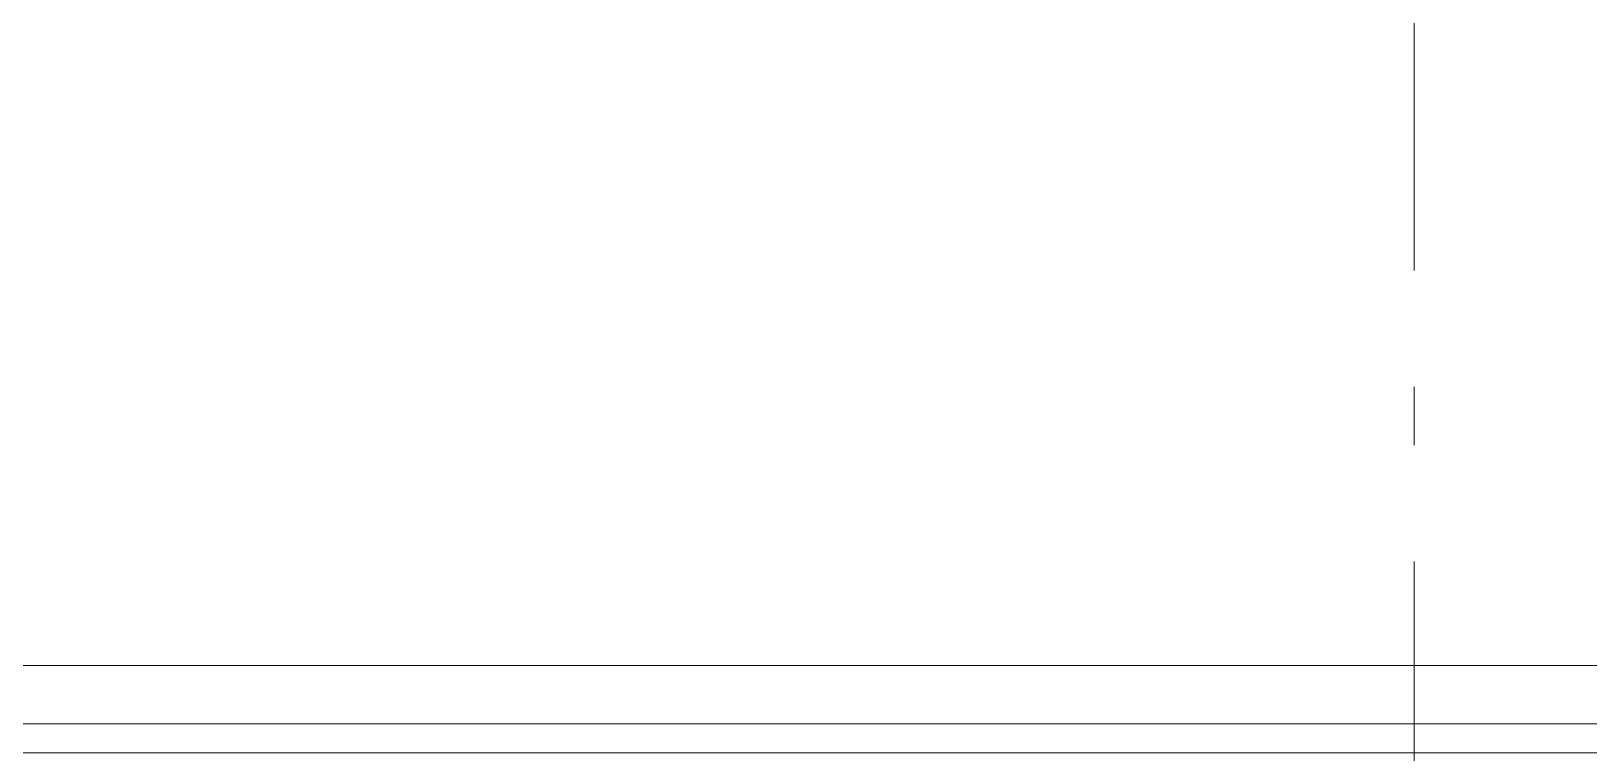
# Model space of a CAD drawing. Header units: millimetres. Extents: x -187347 to 135007, y -6415 to 292048.
# Drawn here: x -77317 to -74640, y 2280 to 3520 of the extents above; entities that cross this region are included whole.
import ezdxf

# ---------------------------------------------------------------- set-up
doc = ezdxf.new("R2010")
doc.units = ezdxf.units.MM
doc.header["$LTSCALE"] = 100
doc.linetypes.add('Z_LINE-CNTR', pattern=[17, 12, -2, 1, -2])
for name, color, linetype, lineweight in [('A-WALL', 7, 'Continuous', 5), ('A-WALL-FNSH', 7, 'Continuous', 5), ('S-GRID', 7, 'Continuous', 5)]:
    doc.layers.add(name, color=color, linetype=linetype, lineweight=lineweight)

msp = doc.modelspace()

# ---------------------------------------------------------------- linework, layer by layer
at = {"layer": 'A-WALL'}
for p, q in [((-80919.5, 2430), (-74939.9, 2430)), ((-74939.9, 2330), (-74939.9, 2430)), ((-74939.9, 2430), (-72489.9, 2430)), ((-74939.9, 2430), (-74939.9, 2330)), ((-80919.5, 2330), (-74939.9, 2330)), ((-74939.9, 2280), (-74939.9, 2330)), ((-74939.9, 2330), (-72389.9, 2330)), ((-74939.9, 2330), (-74939.9, 2280))]:
    msp.add_line(p, q, dxfattribs=at)
at = {"layer": 'A-WALL-FNSH'}
for p, q in [((-77314.5, 2280), (-78524.5, 2280)), ((-74939.9, 2280), (-77314.5, 2280)), ((-72339.9, 2280), (-74939.9, 2280))]:
    msp.add_line(p, q, dxfattribs=at)
at = {"layer": 'S-GRID', "color": 152, "linetype": 'Z_LINE-CNTR'}
msp.add_line((-74939.9, 111408.8), (-74939.9, -6038.2), dxfattribs=at)

doc.saveas('drawing.dxf')
